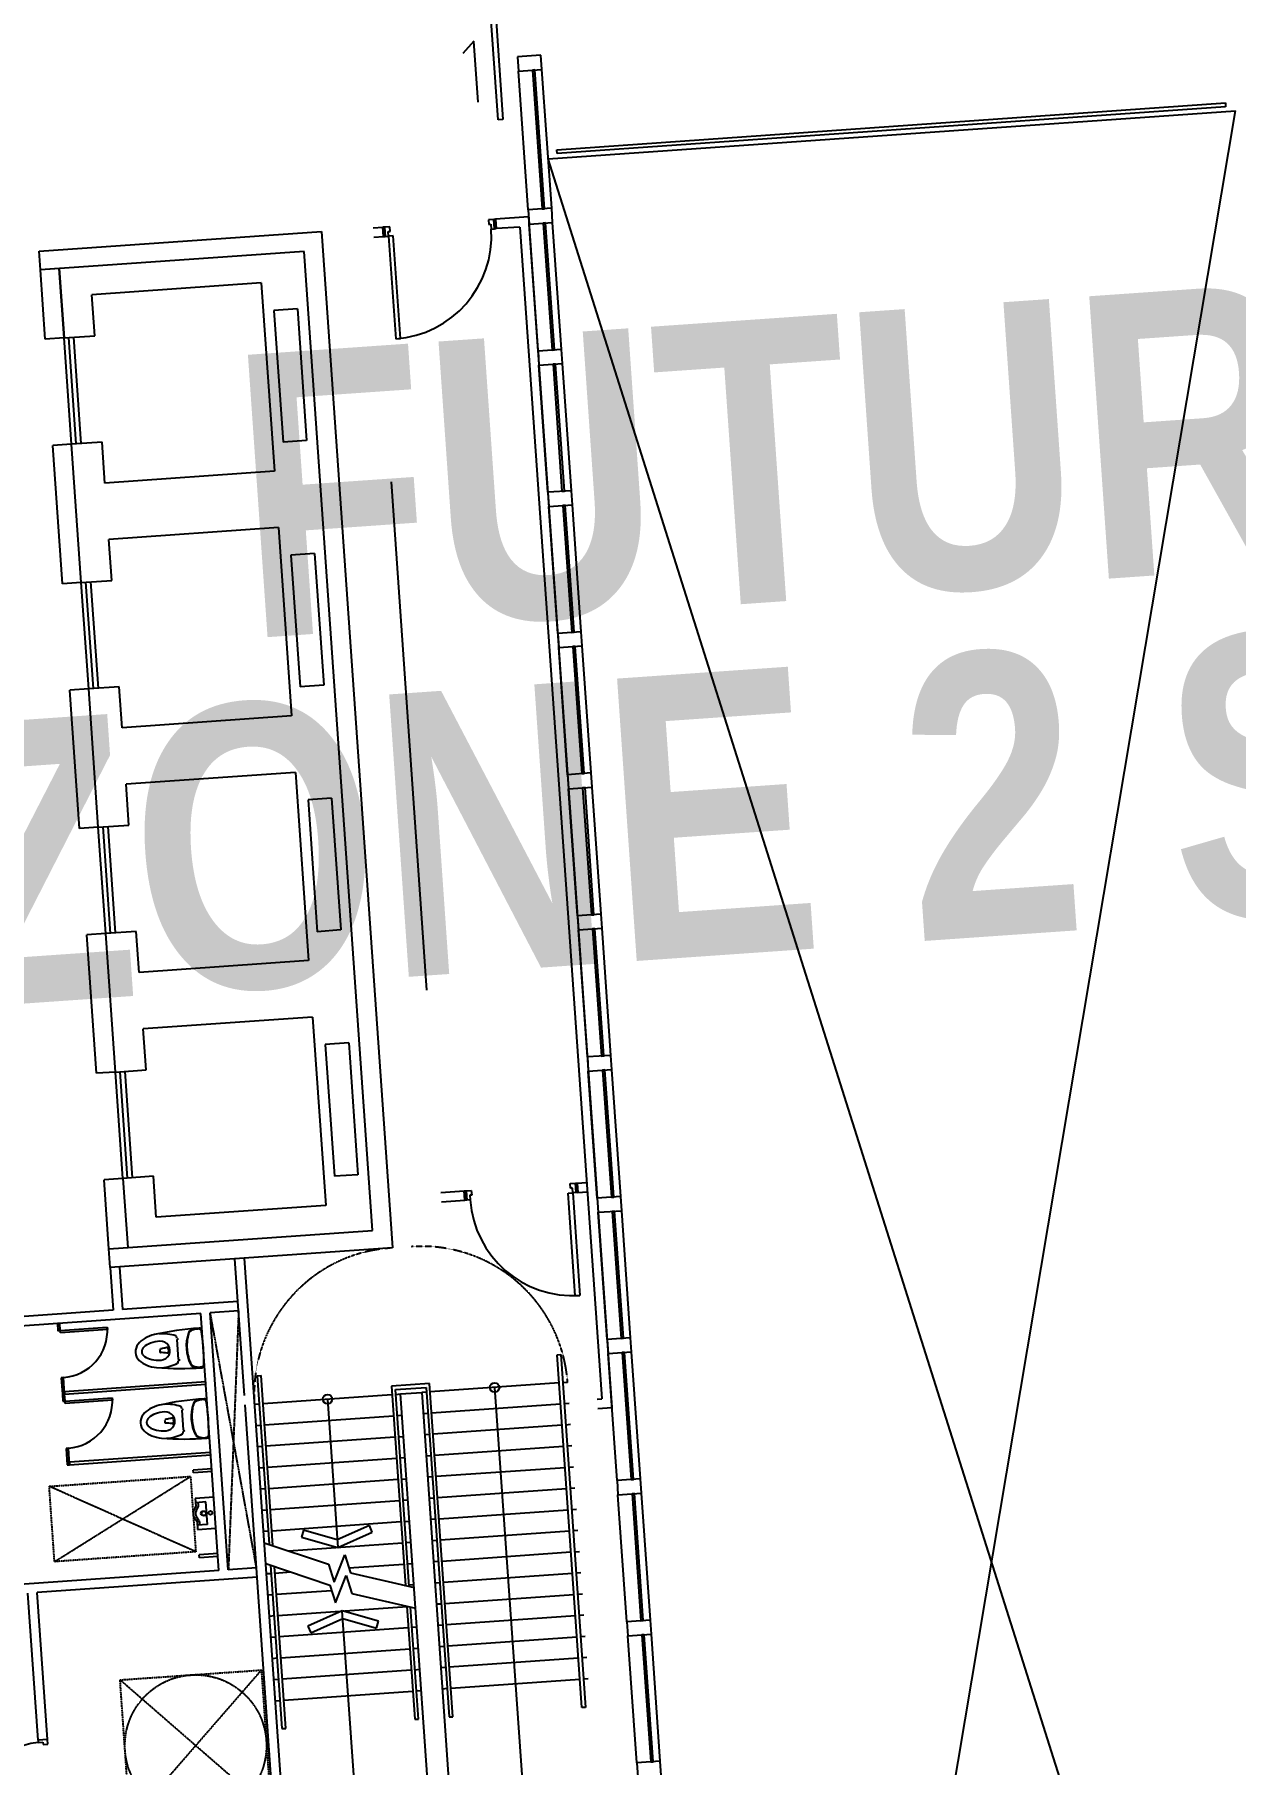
# Model space of a CAD drawing. Header units: millimetres. Extents: x 306 to 836129804, y -168137 to 818603917.
# Drawn here: x 834644008 to 834656733, y 818113368 to 818131702 of the extents above; entities that cross this region are included whole.
import ezdxf

# ---------------------------------------------------------------- set-up
doc = ezdxf.new("R2010")
doc.units = ezdxf.units.MM
doc.header["$LTSCALE"] = 3
for name, pattern in [('Hidden_2_', [6, 4, -2]), ('XRF-AR1922-P-5F-FLR-N$0$CENTER', [2, 1.25, -0.25, 0.25, -0.25]), ('XRF-AR1922-P-5F-FLR-N$0$XRE-AR00-TYP-N$0$DASHED2', [0.375, 0.25, -0.125]), ('XRF-AR1922-P-5F-FLR-N$0$XRF-ID-P-GF_FLR-N$0$XRF-ID-P-GF_FLR-N$0$HIDDEN', [0.375, 0.25, -0.125])]:
    doc.linetypes.add(name, pattern=pattern)
doc.layers.get('Defpoints').update_dxf_attribs({"color": 32})
doc.layers.add('UAJ-00ANNO-t', color=7, linetype='Continuous', lineweight=5)
doc.styles.add('_BOLD', font='arialbd.ttf', dxfattribs={"width": 0.8})

# ---------------------------------------------------------------- blocks, each defined once
blk = doc.blocks.new('P29')
at = {"layer": 'Defpoints'}
for p, q in [((835157771, 818190417), (835157691, 818191564)), ((835157741, 818191567), (835157821, 818190420)), ((835157512, 818191251), (835157397, 818191119)), ((835157557, 818190602), (835157512, 818191251)), ((835158224, 818191100), (835157975, 818191083)), ((835157975, 818191083), (835157985, 818190933)), ((835158235, 818190950), (835158224, 818191100)), ((835157985, 818190933), (835158235, 818190950)), ((835158088, 818189462), (835157985, 818190933)), ((835158159, 818190945), (835158135, 818190943)), ((835158135, 818190943), (835158237, 818189472)), ((835158262, 818189474), (835158159, 818190945)), ((835158338, 818189479), (835158235, 818190950)), ((835158394, 818190100), (835165477, 818190595)), ((835165480, 818190555), (835158397, 818190060)), ((835165477, 818190595), (835165480, 818190555)), ((835157821, 818190420), (835157771, 818190417)), ((835158301, 818190003), (835165583, 818190512)), ((835158397, 818190060), (835158394, 818190100)), ((835158338, 818189479), (835158088, 818189462)), ((835158088, 818189462), (835158099, 818189312)), ((835158237, 818189472), (835158262, 818189474)), ((835158348, 818189329), (835158338, 818189479)), ((835156447, 818189272), (835156547, 818189279)), ((835156567, 818189280), (835156547, 818189279)), ((835156554, 818189179), (835156547, 818189279)), ((835156554, 818189179), (835156547, 818189279)), ((835156547, 818189279), (835156554, 818189179)), ((835156622, 818189284), (835156567, 818189280)), ((835156574, 818189181), (835156567, 818189280)), ((835156567, 818189280), (835156574, 818189181)), ((835156626, 818189234), (835156622, 818189284)), ((835157724, 818189361), (835157669, 818189357)), ((835157669, 818189357), (835157673, 818189307)), ((835157673, 818189307), (835157693, 818189309)), ((835157693, 818189309), (835157696, 818189259)), ((835157696, 818189259), (835157731, 818189261)), ((835157744, 818189363), (835157724, 818189361)), ((835157724, 818189361), (835157731, 818189261)), ((835157731, 818189261), (835157724, 818189361)), ((835157731, 818189261), (835157751, 818189263)), ((835158093, 818189387), (835157744, 818189362)), ((835157751, 818189263), (835157744, 818189363)), ((835157751, 818189263), (835157744, 818189363)), ((835157744, 818189363), (835157751, 818189263)), ((835158001, 818189280), (835157751, 818189263)), ((835158001, 818189280), (835158869, 818176860)), ((835158093, 818189387), (835158976, 818176768)), ((835158099, 818189312), (835158348, 818189329)), ((835158193, 818187965), (835158099, 818189312)), ((835158442, 818187983), (835158348, 818189329)), ((835152906, 818189024), (835155899, 818189234)), ((835155899, 818189234), (835156652, 818178460)), ((835156454, 818189172), (835156554, 818189179)), ((835156554, 818189179), (835156574, 818189181)), ((835156574, 818189181), (835156609, 818189183)), ((835156606, 818189233), (835156626, 818189234)), ((835156609, 818189183), (835156606, 818189233)), ((835156659, 818189186), (835156609, 818189183)), ((835156609, 818189183), (835156685, 818188096)), ((835156735, 818188099), (835156659, 818189186)), ((835152920, 818188825), (835152906, 818189024)), ((835155713, 818189020), (835152920, 818188825)), ((835156439, 818178645), (835155713, 818189020)), ((835153120, 818188839), (835152920, 818188825)), ((835152971, 818188092), (835152920, 818188825)), ((835153120, 818188839), (835153171, 818188105)), ((835153171, 818188105), (835153120, 818188839)), ((835155260, 818188688), (835153465, 818188562)), ((835155260, 818188688), (835155400, 818186692)), ((835153495, 818188128), (835153465, 818188562)), ((835155643, 818188414), (835155393, 818188396)), ((835155393, 818188396), (835155491, 818187000)), ((835155643, 818188414), (835155740, 818187017)), ((835153171, 818188105), (835152971, 818188092)), ((835153171, 818188105), (835152971, 818188092)), ((835153171, 818188105), (835153495, 818188128)), ((835153250, 818186978), (835153171, 818188105)), ((835153300, 818186982), (835153221, 818188109)), ((835153271, 818188112), (835153349, 818186985)), ((835156685, 818188096), (835156735, 818188099)), ((835158297, 818186469), (835158203, 818187816)), ((835158547, 818186486), (835158453, 818187833)), ((835153250, 818186978), (835153050, 818186964)), ((835153153, 818185498), (835153050, 818186964)), ((835153574, 818187001), (835153250, 818186978)), ((835153352, 818185512), (835153250, 818186978)), ((835153604, 818186567), (835153574, 818187001)), ((835155740, 818187017), (835155491, 818187000)), ((835155400, 818186692), (835153604, 818186567)), ((835156636, 818186579), (835157012, 818181192)), ((835158402, 818184973), (835158308, 818186319)), ((835158651, 818184990), (835158557, 818186337)), ((835155442, 818186094), (835153646, 818185968)), ((835153676, 818185534), (835153646, 818185968)), ((835155442, 818186094), (835155581, 818184099)), ((835155824, 818185820), (835155575, 818185802)), ((835155575, 818185802), (835155672, 818184406)), ((835155824, 818185820), (835155922, 818184423)), ((835153352, 818185512), (835153153, 818185498)), ((835153352, 818185512), (835153676, 818185534)), ((835153431, 818184385), (835153352, 818185512)), ((835153481, 818184388), (835153402, 818185515)), ((835153452, 818185519), (835153531, 818184392)), ((835158756, 818183494), (835158662, 818184840)), ((835158507, 818183476), (835158413, 818184823)), ((835153431, 818184385), (835153231, 818184371)), ((835153334, 818182904), (835153231, 818184371)), ((835153755, 818184407), (835153431, 818184385)), ((835153533, 818182918), (835153431, 818184385)), ((835153785, 818183973), (835153755, 818184407)), ((835155922, 818184423), (835155672, 818184406)), ((835155581, 818184099), (835153785, 818183973)), ((835155623, 818183500), (835153827, 818183375)), ((835153858, 818182941), (835153827, 818183375)), ((835155623, 818183500), (835155762, 818181505)), ((835156005, 818183226), (835155756, 818183209)), ((835155756, 818183209), (835155854, 818181812)), ((835156005, 818183226), (835156103, 818181830)), ((835158611, 818181980), (835158517, 818183327)), ((835158861, 818181997), (835158767, 818183344)), ((835153533, 818182918), (835153334, 818182904)), ((835153533, 818182918), (835153858, 818182941)), ((835153612, 818181791), (835153533, 818182918)), ((835153662, 818181794), (835153583, 818182922)), ((835153633, 818182925), (835153712, 818181798)), ((835153612, 818181791), (835153413, 818181777)), ((835153515, 818180311), (835153413, 818181777)), ((835153936, 818181814), (835153612, 818181791)), ((835153715, 818180324), (835153612, 818181791)), ((835153967, 818181380), (835153936, 818181814)), ((835156103, 818181830), (835155854, 818181812)), ((835158716, 818180484), (835158622, 818181830)), ((835158965, 818180501), (835158871, 818181848)), ((835155762, 818181505), (835153967, 818181380)), ((835155804, 818180907), (835154009, 818180781)), ((835155804, 818180907), (835155944, 818178911)), ((835154039, 818180347), (835154009, 818180781)), ((835156187, 818180633), (835155937, 818180615)), ((835156187, 818180633), (835156284, 818179236)), ((835155937, 818180615), (835156035, 818179219)), ((835153715, 818180324), (835153515, 818180311)), ((835153715, 818180324), (835154039, 818180347)), ((835153794, 818179197), (835153715, 818180324)), ((835153843, 818179201), (835153765, 818180328)), ((835153815, 818180331), (835153893, 818179204)), ((835158820, 818178987), (835158726, 818180334)), ((835159070, 818179005), (835158976, 818180351)), ((835153794, 818179197), (835153594, 818179183)), ((835153645, 818178450), (835153594, 818179183)), ((835154118, 818179220), (835153794, 818179197)), ((835153794, 818179197), (835153845, 818178464)), ((835154148, 818178786), (835154118, 818179220)), ((835156284, 818179236), (835156035, 818179219)), ((835158609, 818179148), (835158708, 818179155)), ((835157162, 818179047), (835157412, 818179064)), ((835157412, 818179064), (835157432, 818179066)), ((835157419, 818178965), (835157412, 818179064)), ((835157419, 818178965), (835157412, 818179064)), ((835157412, 818179064), (835157419, 818178965)), ((835157432, 818179066), (835157486, 818179070)), ((835157432, 818179066), (835157439, 818178966)), ((835157439, 818178966), (835157432, 818179066)), ((835157490, 818179020), (835157470, 818179018)), ((835157470, 818179018), (835157473, 818178969)), ((835157486, 818179070), (835157490, 818179020)), ((835158511, 818179041), (835158561, 818179045)), ((835158587, 818177954), (835158511, 818179041)), ((835158534, 818179143), (835158589, 818179147)), ((835158537, 818179093), (835158534, 818179143)), ((835158557, 818179094), (835158537, 818179093)), ((835158561, 818179045), (835158557, 818179094)), ((835158596, 818179047), (835158561, 818179045)), ((835158561, 818179045), (835158637, 818177957)), ((835158589, 818179147), (835158609, 818179148)), ((835158596, 818179047), (835158589, 818179147)), ((835158589, 818179147), (835158596, 818179047)), ((835158616, 818179048), (835158596, 818179047)), ((835158616, 818179048), (835158609, 818179148)), ((835158616, 818179048), (835158609, 818179148)), ((835158609, 818179148), (835158616, 818179048)), ((835158616, 818179048), (835158715, 818179055)), ((835155944, 818178911), (835154148, 818178786)), ((835157169, 818178947), (835157419, 818178965)), ((835157439, 818178966), (835157419, 818178965)), ((835157473, 818178969), (835157439, 818178966)), ((835158925, 818177491), (835158831, 818178838)), ((835159174, 818177508), (835159080, 818178855)), ((835153645, 818178450), (835156439, 818178645)), ((835153659, 818178251), (835153645, 818178450)), ((835156652, 818178460), (835153659, 818178251)), ((835153659, 818178251), (835153691, 818177800)), ((835153759, 818178258), (835153791, 818177806)), ((835155082, 818176897), (835154981, 818178343)), ((835155721, 818169197), (835155081, 818178350)), ((835155013, 818177892), (835153791, 818177806)), ((835158637, 818177957), (835158587, 818177954)), ((835153691, 818177799), (835146957, 818177329)), ((835154621, 818177764), (835147463, 818177264)), ((835154811, 818175042), (835154621, 818177764)), ((835155020, 818177792), (835154720, 818177771)), ((835155020, 818177792), (835154720, 818177771)), ((835154911, 818175049), (835154720, 818177771)), ((835153124, 818177660), (835153099, 818177658)), ((835153099, 818177658), (835153104, 818177583)), ((835153104, 818177583), (835153129, 818177585)), ((835153129, 818177585), (835153124, 818177660)), ((835153129, 818177585), (835153628, 818177620)), ((835153131, 818177559), (835153129, 818177585)), ((835153630, 818177594), (835153131, 818177559)), ((835153628, 818177620), (835153630, 818177594)), ((835154364, 818177503), (835154361, 818177520)), ((835154364, 818177503), (835154374, 818177503)), ((835154374, 818177503), (835154375, 818177488)), ((835154365, 818177488), (835154380, 818177279)), ((835154375, 818177488), (835154365, 818177488)), ((835158395, 818177328), (835158435, 818177331)), ((835158657, 818173588), (835158395, 818177328)), ((835158435, 818177331), (835158697, 818173590)), ((835159030, 818175994), (835158936, 818177341)), ((835159279, 818176012), (835159185, 818177359)), ((835154380, 818177279), (835154389, 818177280)), ((835154380, 818177246), (835154381, 818177264)), ((835154390, 818177265), (835154381, 818177264)), ((835154389, 818177280), (835154390, 818177265)), ((835153164, 818177086), (835153139, 818177084)), ((835153139, 818177084), (835153152, 818176910)), ((835153176, 818176911), (835153164, 818177086)), ((835154671, 818177041), (835153175, 818176936)), ((835153176, 818176911), (835154673, 818177016)), ((835154673, 818177016), (835154671, 818177041)), ((835155218, 818177106), (835155258, 818177109)), ((835155218, 818177106), (835155343, 818175319)), ((835155384, 818175305), (835155258, 818177109)), ((835157043, 818177023), (835156639, 818176995)), ((835156639, 818176995), (835156787, 818174882)), ((835156682, 818176958), (835157006, 818176981)), ((835156828, 818174872), (835156682, 818176958)), ((835157006, 818176981), (835157250, 818173489)), ((835157290, 818173492), (835157043, 818177023)), ((835158416, 818177029), (835157049, 818176934)), ((835158416, 818177029), (835157049, 818176934)), ((835157733, 818176981), (835158108, 818171620)), ((835158506, 818177035), (835158456, 818177032)), ((835153152, 818176910), (835153176, 818176911)), ((835153176, 818176911), (835153152, 818176910)), ((835153152, 818176910), (835153157, 818176835)), ((835153157, 818176835), (835153182, 818176837)), ((835153175, 818176936), (835153176, 818176911)), ((835153182, 818176837), (835153176, 818176911)), ((835153182, 818176837), (835153681, 818176871)), ((835153183, 818176811), (835153182, 818176837)), ((835153682, 818176846), (835153183, 818176811)), ((835153681, 818176871), (835153682, 818176846)), ((835154417, 818176755), (835154413, 818176772)), ((835155574, 818169864), (835155089, 818176797)), ((835155189, 818176804), (835155239, 818176807)), ((835155279, 818176810), (835156645, 818176905)), ((835155962, 818176858), (835156072, 818175286)), ((835156685, 818176908), (835156735, 818176912)), ((835156735, 818176912), (835156960, 818176927)), ((835157267, 818169305), (835156735, 818176912)), ((835157009, 818176931), (835156960, 818176927)), ((835157009, 818176931), (835156960, 818176927)), ((835156960, 818176927), (835157491, 818169321)), ((835158432, 818176805), (835157065, 818176709)), ((835158522, 818176811), (835158472, 818176808)), ((835158819, 818176857), (835158869, 818176860)), ((835154417, 818176755), (835154426, 818176755)), ((835154418, 818176740), (835154432, 818176531)), ((835154427, 818176740), (835154418, 818176740)), ((835154426, 818176755), (835154427, 818176740)), ((835155294, 818176585), (835156661, 818176681)), ((835156701, 818176684), (835156751, 818176687)), ((835157025, 818176706), (835156975, 818176703)), ((835158826, 818176757), (835158976, 818176768, 0)), ((835154432, 818176531), (835154441, 818176532)), ((835154432, 818176498), (835154433, 818176516)), ((835154443, 818176517), (835154433, 818176516)), ((835154441, 818176532), (835154443, 818176517)), ((835155205, 818176579), (835155254, 818176583)), ((835155310, 818176361), (835156677, 818176457)), ((835156717, 818176459), (835156767, 818176463)), ((835157041, 818176482), (835156991, 818176478)), ((835158447, 818176580), (835157081, 818176485)), ((835158537, 818176587), (835158487, 818176583)), ((835153217, 818176338), (835153192, 818176336)), ((835153192, 818176336), (835153204, 818176161)), ((835153229, 818176163), (835153217, 818176338)), ((835154723, 818176293), (835153227, 818176188)), ((835153229, 818176163), (835154725, 818176268)), ((835154725, 818176268), (835154723, 818176293)), ((835155220, 818176355), (835155270, 818176358)), ((835155326, 818176137), (835156692, 818176232)), ((835156732, 818176235), (835156782, 818176238)), ((835157057, 818176258), (835157007, 818176254)), ((835158463, 818176356), (835157096, 818176260)), ((835158553, 818176362), (835158503, 818176359)), ((835153204, 818176161), (835153229, 818176163)), ((835153227, 818176188), (835153229, 818176163)), ((835154736, 818176119), (835154540, 818176105)), ((835154543, 818176075), (835154540, 818176105)), ((835154738, 818176089), (835154543, 818176075)), ((835155236, 818176130), (835155286, 818176134)), ((835158479, 818176131), (835157112, 818176036)), ((835158569, 818176138), (835158519, 818176134)), ((835155252, 818175906), (835155302, 818175909)), ((835155302, 818175909), (835155302, 818175909)), ((835155341, 818175912), (835156708, 818176008)), ((835155341, 818175912), (835155344, 818175912)), ((835156748, 818176010), (835156798, 818176014)), ((835157072, 818176033), (835157022, 818176030)), ((835158494, 818175907), (835157128, 818175811)), ((835158584, 818175913), (835158534, 818175910)), ((835159384, 818174516), (835159290, 818175862)), ((835154567, 818175723), (835154547, 818175684)), ((835154756, 818175819), (835154561, 818175806)), ((835154561, 818175806), (835154567, 818175723)), ((835154674, 818175768), (835154565, 818175760)), ((835154569, 818175673), (835154590, 818175713)), ((835154595, 818175736), (835154593, 818175762)), ((835154690, 818175530), (835154674, 818175768)), ((835155267, 818175681), (835155317, 818175685)), ((835155357, 818175688), (835156724, 818175783)), ((835156764, 818175786), (835156814, 818175789)), ((835157088, 818175809), (835157038, 818175805)), ((835158510, 818175682), (835157144, 818175587)), ((835158600, 818175689), (835158550, 818175685)), ((835159134, 818174498), (835159040, 818175845)), ((835154553, 818175595), (835154579, 818175560)), ((835154600, 818175573), (835154574, 818175610)), ((835154579, 818175560), (835154584, 818175477)), ((835154690, 818175530), (835154581, 818175523)), ((835154584, 818175477), (835154779, 818175491)), ((835154610, 818175525), (835154608, 818175551)), ((835155373, 818175463), (835156740, 818175559)), ((835156406, 818175517), (835156066, 818175366)), ((835156436, 818175449), (835156406, 818175517)), ((835156779, 818175561), (835156829, 818175565)), ((835157104, 818175584), (835157054, 818175581)), ((835155283, 818175457), (835155333, 818175460)), ((835155292, 818175336), (835155971, 818175107)), ((835155547, 818175250), (835156755, 818175334)), ((835155709, 818175469), (835155688, 818175396)), ((835155688, 818175396), (835156072, 818175286)), ((835156066, 818175366), (835155709, 818175469)), ((835156072, 818175286), (835156436, 818175449)), ((835156795, 818175337), (835156845, 818175341)), ((835157119, 818175360), (835157069, 818175356)), ((835158526, 818175458), (835157159, 818175362)), ((835158616, 818175464), (835158566, 818175461)), ((835154798, 818175221), (835154603, 818175207)), ((835154605, 818175177), (835154603, 818175207)), ((835154800, 818175191), (835154605, 818175177)), ((835156032, 818174916), (835156144, 818175208)), ((835156144, 818175208), (835156204, 818175017)), ((835157135, 818175135), (835157085, 818175132)), ((835158542, 818175234), (835157175, 818175138)), ((835158631, 818175240), (835158581, 818175236)), ((835154811, 818175042), (835152379, 818174872)), ((835155217, 818174970), (835152885, 818174807)), ((835155210, 818175070), (835154911, 818175049)), ((835155307, 818175117), (835155986, 818174887)), ((835155314, 818175008), (835155364, 818175011)), ((835155358, 818175099), (835155479, 818173365)), ((835155519, 818173368), (835155399, 818175085)), ((835155404, 818175014), (835155575, 818175026)), ((835155971, 818175107), (835156032, 818174916)), ((835156047, 818174697), (835156159, 818174988)), ((835156088, 818175062), (835156088, 818175062)), ((835156159, 818174988), (835156220, 818174798)), ((835156188, 818175069), (835156771, 818175110)), ((835156204, 818175017), (835156879, 818174860)), ((835156811, 818175113), (835156861, 818175116)), ((835158557, 818175009), (835157191, 818174914)), ((835158647, 818175015), (835158597, 818175012)), ((835152894, 818173244), (835152785, 818174800)), ((835152993, 818173251), (835152885, 818174807)), ((835155330, 818174784), (835155380, 818174787)), ((835155420, 818174790), (835156004, 818174831)), ((835155986, 818174887), (835156047, 818174697)), ((835156220, 818174798), (835156894, 818174641)), ((835156774, 818174884), (835156787, 818174885)), ((835156826, 818174888), (835156876, 818174892)), ((835157151, 818174911), (835157101, 818174907)), ((835158573, 818174785), (835157206, 818174689)), ((835158663, 818174791), (835158613, 818174787)), ((835155436, 818174565), (835156806, 818174661)), ((835156119, 818174613), (835155754, 818174451)), ((835156494, 818169251), (835156119, 818174613)), ((835156503, 818174503), (835156119, 818174613)), ((835156802, 818174662), (835156886, 818173464)), ((835156926, 818173467), (835156843, 818174653)), ((835157166, 818174686), (835157116, 818174683)), ((835155346, 818174559), (835155396, 818174563)), ((835155451, 818174341), (835156818, 818174436)), ((835155754, 818174451), (835155785, 818174382)), ((835155785, 818174382), (835156124, 818174534)), ((835156124, 818174534), (835156482, 818174431)), ((835156482, 818174431), (835156503, 818174503)), ((835156858, 818174439), (835156908, 818174443)), ((835157182, 818174462), (835157132, 818174458)), ((835158589, 818174560), (835157222, 818174465)), ((835158678, 818174567), (835158629, 818174563)), ((835155362, 818174335), (835155411, 818174338)), ((835155467, 818174116), (835156834, 818174212)), ((835156874, 818174215), (835156923, 818174218)), ((835157198, 818174237), (835157148, 818174234)), ((835158604, 818174336), (835157238, 818174240)), ((835158694, 818174342), (835158644, 818174339)), ((835159239, 818173002), (835159145, 818174348)), ((835159488, 818173019), (835159394, 818174366)), ((835155377, 818174110), (835155427, 818174114)), ((835158620, 818174111), (835157253, 818174016)), ((835158710, 818174118), (835158660, 818174114)), ((835155393, 818173886), (835155443, 818173889)), ((835155483, 818173892), (835156849, 818173988)), ((835156889, 818173990), (835156939, 818173994)), ((835157213, 818174013), (835157164, 818174010)), ((835158636, 818173887), (835157269, 818173791)), ((835158725, 818173893), (835158676, 818173890)), ((835155409, 818173661), (835155458, 818173665)), ((835155498, 818173668), (835156865, 818173763)), ((835156905, 818173766), (835156955, 818173769)), ((835157229, 818173789), (835157179, 818173785)), ((835157250, 818173489), (835157290, 818173492)), ((835158697, 818173590), (835158657, 818173588)), ((835155479, 818173365), (835155519, 818173368)), ((835156886, 818173464), (835156926, 818173467)), ((835152993, 818173251), (835152894, 818173244)), ((835152993, 818173251), (835152894, 818173244)), ((835152894, 818173244), (835152895, 818173220)), ((835152895, 818173220), (835152945, 818173223)), ((835152945, 818173223), (835152947, 818173198)), ((835152947, 818173198), (835152997, 818173202)), ((835152997, 818173202), (835152993, 818173251))]:
    blk.add_line(p, q, dxfattribs=at)
at = {"layer": 'Defpoints', "ltscale": 0.1}
for p, q in [((835160416, 818159752), (835165583, 818190512)), ((835167698, 818160261), (835158301, 818190003))]:
    blk.add_line(p, q, dxfattribs=at)
at = {"layer": 'Defpoints', "color": 8, "linetype": 'XRF-AR1922-P-5F-FLR-N$0$CENTER', "ltscale": 0.5}
for p, q in [((835155210, 818175070), (835154720, 818177771)), ((835155020, 818177792), (835154911, 818175049))]:
    blk.add_line(p, q, dxfattribs=at)
at = {"layer": 'Defpoints', "color": 8, "linetype": 'XRF-AR1922-P-5F-FLR-N$0$XRF-ID-P-GF_FLR-N$0$XRF-ID-P-GF_FLR-N$0$HIDDEN'}
for p, q in [((835153013, 818175933), (835154510, 818176038)), ((835153069, 818175135), (835154510, 818176038)), ((835154510, 818176038), (835154566, 818175240)), ((835154566, 818175240), (835153013, 818175933)), ((835153069, 818175135), (835153013, 818175933)), ((835154566, 818175240), (835153069, 818175135))]:
    blk.add_line(p, q, dxfattribs=at)
at = {"layer": 'Defpoints', "linetype": 'XRF-AR1922-P-5F-FLR-N$0$XRE-AR00-TYP-N$0$DASHED2'}
for p, q in [((835153764, 818173882), (835155261, 818173986)), ((835155365, 818172490), (835153764, 818173882)), ((835153869, 818172385), (835153764, 818173882)), ((835155261, 818173986), (835153869, 818172385)), ((835155261, 818173986), (835155365, 818172490))]:
    blk.add_line(p, q, dxfattribs=at)
at = {"layer": 'Defpoints'}
for points in [[(835158273, 818189324), (835158248, 818189322), (835158342, 818187976), (835158367, 818187977)], [(835158442, 818187983), (835158193, 818187965), (835158203, 818187816), (835158453, 818187833)], [(835158377, 818187828), (835158352, 818187826), (835158447, 818186479), (835158472, 818186481)], [(835158547, 818186486), (835158297, 818186469), (835158308, 818186319), (835158557, 818186337)], [(835158482, 818186331), (835158457, 818186330), (835158551, 818184983), (835158576, 818184985)], [(835158651, 818184990), (835158402, 818184973), (835158413, 818184823), (835158662, 818184840)], [(835158587, 818184835), (835158562, 818184833), (835158656, 818183487), (835158681, 818183488)], [(835158756, 818183494), (835158507, 818183476), (835158517, 818183327), (835158767, 818183344)], [(835158691, 818183339), (835158666, 818183337), (835158760, 818181990), (835158785, 818181992)], [(835158861, 818181997), (835158611, 818181980), (835158622, 818181830), (835158871, 818181848)], [(835158796, 818181842), (835158771, 818181841), (835158865, 818180494), (835158890, 818180496)], [(835158965, 818180501), (835158716, 818180484), (835158726, 818180334), (835158976, 818180351)], [(835158900, 818180346), (835158875, 818180344), (835158970, 818178998), (835158995, 818178999)], [(835159070, 818179005), (835158820, 818178987), (835158831, 818178838), (835159080, 818178855)], [(835159005, 818178850), (835158980, 818178848), (835159074, 818177501), (835159099, 818177503)], [(835159174, 818177508), (835158925, 818177491), (835158936, 818177341), (835159185, 818177359)], [(835159110, 818177353), (835159085, 818177352), (835159179, 818176005), (835159204, 818176007)], [(835159279, 818176012), (835159030, 818175994), (835159040, 818175845), (835159290, 818175862)], [(835159214, 818175857), (835159189, 818175855), (835159283, 818174509), (835159308, 818174510)], [(835159384, 818174516), (835159134, 818174498), (835159145, 818174348), (835159394, 818174366)], [(835159319, 818174361), (835159294, 818174359), (835159388, 818173012), (835159413, 818173014)], [(835159488, 818173019), (835159239, 818173002), (835159249, 818172852), (835159499, 818172870)]]:
    blk.add_lwpolyline(points, close=True, dxfattribs=at)
for centre in [(835157733, 818176981), (835155962, 818176858)]:
    blk.add_circle(centre, 50, dxfattribs=at)
at = {"layer": 'Defpoints', "linetype": 'XRF-AR1922-P-5F-FLR-N$0$XRE-AR00-TYP-N$0$DASHED2'}
blk.add_circle((835154565, 818173186), 750, dxfattribs=at)
at = {"layer": 'Defpoints'}
for centre, radius, start, end in [((835156609, 818189183), 1090, 273.9989, 3.9989), ((835158561, 818179045), 1090, 183.9989, 273.9989), ((835153129, 818177585), 500, 273.9989, 3.9989), ((835154205, 818177190), 360, 102.5325, 119.4089), ((835154827, 818174389), 3229, 94.0002, 102.5325), ((835154210, 818177106), 445, 71.148, 93.9989), ((835154885, 818177419), 420, 160.6056, 207.3785), ((835154932, 818173473), 4142, 94.5875, 95.2668), ((835152651, 818177263), 2000, 3.9989, 9.5028), ((835154055, 818177361), 128, 141.4728, 183.9989), ((835154055, 818177361), 128, 183.9989, 226.525), ((835154151, 818177285), 250, 119.4089, 141.4728), ((835152651, 818177263), 2000, 358.495, 3.9989), ((835154139, 818177450), 250, 226.525, 248.5889), ((835154179, 818177552), 360, 248.5889, 265.4653), ((835154406, 818180412), 3229, 265.4653, 273.9977), ((835154173, 818177635), 445, 273.9989, 296.8499), ((835154574, 818177258), 69.8, 207.3785, 272.7033), ((835154384, 818181311), 4119, 272.7257, 273.409), ((835153182, 818176837), 500, 273.9989, 3.9989), ((835154257, 818176441), 360, 102.5325, 119.4089), ((835154880, 818173641), 3229, 94.0002, 102.5325), ((835154263, 818176358), 445, 71.148, 93.9989), ((835154937, 818176671), 420, 160.6056, 207.3785), ((835154984, 818172725), 4142, 94.5875, 95.2668), ((835152703, 818176515), 2000, 3.9989, 9.5028), ((835154108, 818176613), 128, 141.4728, 183.9989), ((835154108, 818176613), 128, 183.9989, 226.525), ((835154203, 818176537), 250, 119.4089, 141.4728), ((835152703, 818176515), 2000, 358.495, 3.9989), ((835154192, 818176702), 250, 226.525, 248.5889), ((835154232, 818176804), 360, 248.5889, 265.4653), ((835154459, 818179664), 3229, 265.4653, 273.9977), ((835154226, 818176887), 445, 273.9989, 296.8499), ((835154627, 818176510), 69.8, 207.3785, 272.7033), ((835154436, 818180562), 4119, 272.7257, 273.409), ((835154623, 818175645), 85.7, 152.5275, 215.4703), ((835152994, 818172380), 845, 96.7342, 177.5982)]:
    blk.add_arc(centre, radius, start, end, dxfattribs=at)
at = {"layer": 'Defpoints', "color": 8, "linetype": 'Hidden_2_', "ltscale": 0.1}
for centre, start, end in [((835156735, 818176912), 93.9989, 183.9989), ((835156960, 818176927), 3.9989, 93.9989)]:
    blk.add_arc(centre, 1550, start, end, dxfattribs=at)
at = {"layer": 'Defpoints'}
for centre, major_axis, ratio, start_param, end_param in [((835154351, 818177518), (0.55, -9.71), 1, 1.723184, 2.755529), ((835154555, 818177536), (-66.5, 21.5), 1, 5.115681, 6.257001), ((835154603, 818177590), (-15.8, -12.4), 1, 2.642498, 4.117255), ((835154193, 818177371), (-200, -14), 0.498478, 4.712389, 7.853982), ((835154193, 818177371), (7, -99.8), 0.993893, 0, 3.141593), ((835154191, 818177385), (-4.9, 0.78), 0.993299, 5.045088, 6.532618), ((835154158, 818177369), (9, -131), 0.224959, 1.570798, 1.678334), ((835154158, 818177369), (-9, 131), 0.224959, 4.604859, 4.712387), ((835154193, 818177357), (-4.61, -1.83), 0.993847, 5.952331, 7.418523), ((835154185, 818177308), (-195, 4), 0.224197, 4.299466, 4.677235), ((835154264, 818177393), (-5.3, 11.1), 0.918746, 4.800384, 6.090399), ((835154266, 818177359), (-4, -11.6), 0.914525, 0.211239, 1.509737), ((835154229, 818177373), (-4, 50.7), 0.997844, 4.248746, 5.160505), ((835154370, 818177247), (-9.23, 3.07), 1, 2.360303, 3.392649), ((835154630, 818177211), (-12.6, -15.6), 1, 0.750833, 2.22559), ((835154403, 818176770), (0.55, -9.71), 1, 1.723184, 2.755529), ((835154607, 818176787), (-66.5, 21.5), 1, 5.115681, 6.257001), ((835154656, 818176842), (-15.8, -12.4), 1, 2.642498, 4.117255), ((835154245, 818176623), (-200, -14), 0.498478, 4.712389, 7.853982), ((835154245, 818176623), (7, -99.8), 0.993893, 0, 3.141593), ((835154244, 818176637), (-4.9, 0.78), 0.993299, 5.045088, 6.532618), ((835154211, 818176620), (9, -131), 0.224959, 1.570798, 1.678334), ((835154211, 818176620), (-9, 131), 0.224959, 4.604859, 4.712387), ((835154246, 818176609), (-4.61, -1.83), 0.993847, 5.952331, 7.418523), ((835154238, 818176560), (-195, 4), 0.224197, 4.299466, 4.677235), ((835154316, 818176645), (-5.3, 11.1), 0.918746, 4.800384, 6.090399), ((835154318, 818176611), (-4, -11.6), 0.914525, 0.211239, 1.509737), ((835154282, 818176625), (-4, 50.7), 0.997844, 4.248746, 5.160505), ((835154422, 818176499), (-9.23, 3.07), 1, 2.360303, 3.392649), ((835154682, 818176463), (-12.6, -15.6), 1, 0.750833, 2.22559), ((835154623, 818175645), (-50.9, -33.1), 1, 5.227442, 6.326001), ((835154553, 818175733), (-37.6, -19.7), 1, 2.180252, 2.729532), ((835154566, 818175548), (1.2, -42.5), 1, 1.612367, 2.161647)]:
    blk.add_ellipse(centre, major_axis=major_axis, ratio=ratio, start_param=start_param, end_param=end_param, dxfattribs=at)
for centre, major_axis, ratio in [((835154650, 818175647), (-29.9, -2.1), 0.833333), ((835154721, 818175652), (-13.9, 14.4), 1)]:
    blk.add_ellipse(centre, major_axis=major_axis, ratio=ratio, dxfattribs=at)
for points, knots in [([(835154513, 818177238), (835154507, 818177252), (835154499, 818177275), (835154491, 818177305), (835154485, 818177328), (835154481, 818177352), (835154478, 818177375), (835154476, 818177399), (835154476, 818177420), (835154476, 818177438), (835154477, 818177459), (835154479, 818177485), (835154484, 818177517), (835154489, 818177537), (835154491, 818177547)], [-1, -1, -1, -1, -0.85, -0.775, -0.7, -0.625, -0.55, -0.475, -0.4, -0.35, -0.3, -0.2, -0.1, 0, 0, 0, 0]), ([(835154491, 818177547), (835154493, 818177552), (835154495, 818177557), (835154499, 818177565), (835154502, 818177570), (835154506, 818177575), (835154511, 818177579), (835154516, 818177583), (835154521, 818177587), (835154528, 818177591), (835154538, 818177595), (835154546, 818177597), (835154552, 818177598)], [-1, -1, -1, -1, -0.85, -0.775, -0.7, -0.625, -0.55, -0.475, -0.4, -0.3, -0.2, 0, 0, 0, 0]), ([(835154580, 818177196), (835154576, 818177196), (835154569, 818177196), (835154561, 818177198), (835154555, 818177200), (835154549, 818177202), (835154544, 818177205), (835154538, 818177208), (835154533, 818177212), (835154527, 818177217), (835154520, 818177225), (835154515, 818177232), (835154513, 818177238)], [-1, -1, -1, -1, -0.85, -0.775, -0.7, -0.625, -0.55, -0.475, -0.4, -0.3, -0.2, 0, 0, 0, 0]), ([(835154565, 818176489), (835154559, 818176504), (835154551, 818176526), (835154543, 818176557), (835154538, 818176580), (835154533, 818176603), (835154530, 818176627), (835154529, 818176650), (835154528, 818176672), (835154528, 818176690), (835154529, 818176711), (835154532, 818176737), (835154536, 818176768), (835154541, 818176789), (835154544, 818176799)], [-1, -1, -1, -1, -0.85, -0.775, -0.7, -0.625, -0.55, -0.475, -0.4, -0.35, -0.3, -0.2, -0.1, 0, 0, 0, 0]), ([(835154544, 818176799), (835154545, 818176803), (835154547, 818176809), (835154551, 818176816), (835154555, 818176822), (835154559, 818176827), (835154563, 818176831), (835154568, 818176835), (835154573, 818176839), (835154580, 818176843), (835154590, 818176847), (835154598, 818176849), (835154604, 818176849)], [-1, -1, -1, -1, -0.85, -0.775, -0.7, -0.625, -0.55, -0.475, -0.4, -0.3, -0.2, 0, 0, 0, 0]), ([(835154632, 818176448), (835154628, 818176448), (835154622, 818176448), (835154614, 818176450), (835154608, 818176451), (835154602, 818176454), (835154596, 818176456), (835154591, 818176460), (835154585, 818176464), (835154579, 818176469), (835154572, 818176477), (835154568, 818176484), (835154565, 818176489)], [-1, -1, -1, -1, -0.85, -0.775, -0.7, -0.625, -0.55, -0.475, -0.4, -0.3, -0.2, 0, 0, 0, 0]), ([(835154675, 818175649), (835154675, 818175653), (835154672, 818175659), (835154665, 818175665), (835154657, 818175667), (835154649, 818175668), (835154641, 818175666), (835154634, 818175662), (835154627, 818175656), (835154625, 818175650), (835154626, 818175646)], [0, 0, 0, 0, 0.628319, 0.942478, 1.256637, 1.570796, 1.884956, 2.199115, 2.513274, 3.141593, 3.141593, 3.141593, 3.141593]), ([(835154626, 818175646), (835154626, 818175642), (835154629, 818175636), (835154636, 818175630), (835154644, 818175627), (835154652, 818175627), (835154660, 818175629), (835154667, 818175632), (835154674, 818175639), (835154676, 818175645), (835154675, 818175649)], [3.141593, 3.141593, 3.141593, 3.141593, 3.769911, 4.08407, 4.39823, 4.712389, 5.026548, 5.340708, 5.654867, 6.283185, 6.283185, 6.283185, 6.283185])]:
    blk.add_open_spline(points, degree=3, knots=knots, dxfattribs=at)
for points in [[(835154601, 818177602), (835154602, 818177602), (835154606, 818177602), (835154610, 818177600), (835154615, 818177598), (835154618, 818177594), (835154621, 818177590), (835154622, 818177587), (835154622, 818177586)], [(835154622, 818177586), (835154628, 818177545), (835154639, 818177464), (835154648, 818177341), (835154648, 818177259), (835154648, 818177218)], [(835154260, 818177405), (835154253, 818177403), (835154238, 818177399), (835154215, 818177394), (835154199, 818177391), (835154191, 818177390)], [(835154648, 818177218), (835154647, 818177216), (835154647, 818177213), (835154645, 818177209), (835154642, 818177205), (835154638, 818177202), (835154634, 818177200), (835154631, 818177199), (835154629, 818177199)], [(835154653, 818176854), (835154655, 818176854), (835154658, 818176854), (835154663, 818176852), (835154667, 818176850), (835154670, 818176846), (835154673, 818176842), (835154674, 818176839), (835154674, 818176837)], [(835154674, 818176837), (835154681, 818176797), (835154692, 818176716), (835154700, 818176593), (835154701, 818176511), (835154700, 818176470)], [(835154313, 818176657), (835154305, 818176655), (835154290, 818176651), (835154267, 818176646), (835154251, 818176643), (835154243, 818176642)], [(835154700, 818176470), (835154700, 818176468), (835154699, 818176465), (835154697, 818176461), (835154694, 818176457), (835154690, 818176454), (835154686, 818176452), (835154683, 818176451), (835154681, 818176451)]]:
    blk.add_open_spline(points, degree=3, dxfattribs=at)

msp = doc.modelspace()

# ---------------------------------------------------------------- block references
msp.add_blockref('P29', (-508850, -59618))

# ---------------------------------------------------------------- texts
at = {"layer": 'UAJ-00ANNO-t', "style": '_BOLD', "width": 0.8}
for s, p in [('FUTURE ', (834646253, 818125300, 0)), ('ZONE 2 SITE', (834643106, 818121377, 0))]:
    msp.add_text(s, height=3000, rotation=3.979, dxfattribs=at).set_placement(p)

doc.saveas('drawing.dxf')
